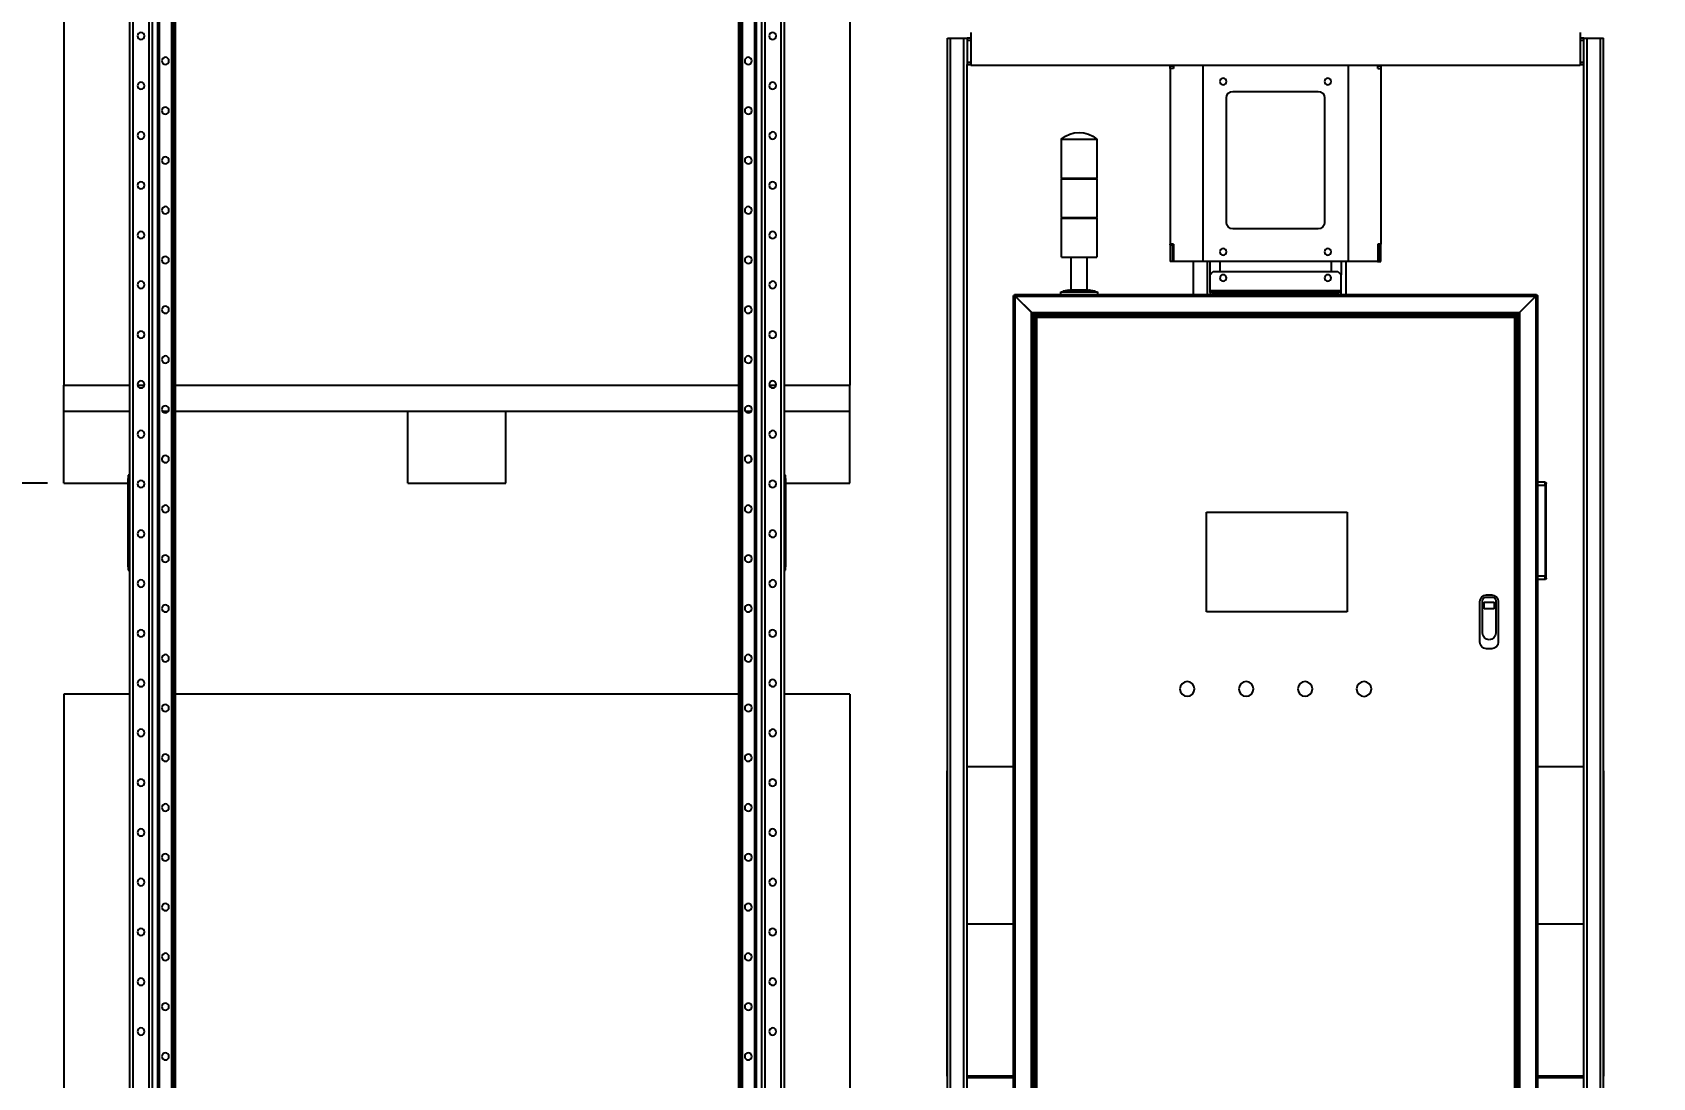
# Model space of a CAD drawing. Header units: millimetres. Extents: x 6622 to 532820, y 3370 to 359312.
# Drawn here: x 457402 to 459876, y 347620 to 349216 of the extents above; entities that cross this region are included whole.
import ezdxf

# ---------------------------------------------------------------- set-up
doc = ezdxf.new("R2010")
doc.units = ezdxf.units.MM
doc.styles.get("Standard").update_dxf_attribs({"font": 'txt', "bigfont": 'gbcbig.shx'})
doc.dimstyles.new('副本 ISO-25', dxfattribs={"dimtxt": 300, "dimasz": 200, "dimexe": 200, "dimexo": 25, "dimgap": 200, "dimtad": 1, "dimtxsty": 'Standard', "dimcen": 2.5, "dimadec": 0, "dimazin": 0, "dimtfac": 1, "dimtmove": 0, "dimatfit": 3, "dimfxl": 1, "dimarcsym": 0})

# ---------------------------------------------------------------- blocks, each defined once
blk = doc.blocks.new('A$C3E973D8C')
at = {"color": 2, "linetype": 'Continuous', "lineweight": 25}
for p, q in [((3530, 8624.1), (3530, 112.1)), ((3532.5, 8624.1), (3532.5, 112.1)), ((3535.5, 8624.1), (3535.5, 112.1)), ((3554.3, 8624.1), (3554.3, 112.1)), ((3556.9, 8624.1), (3556.9, 112.1)), ((3565.4, 8624.1), (3565.4, 112.1)), ((3570.1, 8624.1), (3570.1, 112.1)), ((3594.5, 8624.1), (3594.5, 112.1)), ((3600, 8624.1), (3600, 112.1)), ((2600, 5560.1), (2600, 112.1)), ((2605.5, 5560.1), (2605.5, 112.1)), ((2629.9, 5560.1), (2629.9, 112.1)), ((2634.6, 5560.1), (2634.6, 112.1)), ((2643.1, 5560.1), (2643.1, 112.1)), ((2645.7, 5560.1), (2645.7, 112.1)), ((2664.5, 5560.1), (2664.5, 112.1)), ((2667.5, 5560.1), (2667.5, 112.1)), ((2670, 5560.1), (2670, 112.1)), ((2500, 3629.1), (2500, 2429.1)), ((3700, 3629.1), (3700, 2429.1)), ((1349, 718.6), (1349, 2958.6)), ((1354, 2958.6), (1349, 2958.6)), ((1354, 718.6), (1354, 2958.6)), ((1374, 2958.6), (1354, 2958.6)), ((1374, 718.6), (1374, 2958.6)), ((1379, 2958.6), (1374, 2958.6)), ((1379, 2958.6), (1385, 2958.6)), ((1379, 2955.6), (1379, 2958.6)), ((1379, 2921.5), (1379, 2955.6)), ((1385, 2955.6), (1379, 2955.6)), ((1385, 2967.5), (1385, 2917.5)), ((2315, 2967.5), (2315, 2917.5)), ((2315, 2958.6), (2321, 2958.6)), ((2321, 2955.6), (2315, 2955.6)), ((2326, 2958.6), (2321, 2958.6)), ((2321, 2958.6), (2321, 2955.6)), ((2321, 2955.6), (2321, 2921.5)), ((2326, 718.6), (2326, 2958.6)), ((2346, 2958.6), (2326, 2958.6)), ((2346, 718.6), (2346, 2958.6)), ((2351, 2958.6), (2346, 2958.6)), ((2351, 718.6), (2351, 2958.6)), ((1379, 2921.5), (1385, 2921.5)), ((1379, 2918.6), (1379, 2921.5)), ((2315, 2921.5), (2321, 2921.5)), ((2321, 2921.5), (2321, 2918.6)), ((1379, 758.6), (1379, 2918.6)), ((1385, 2918.6), (1379, 2918.6)), ((2315, 2917.5), (1385, 2917.5)), ((1689, 2914.9), (1689, 2917.5)), ((1689, 2914.9), (1689, 2912.6)), ((1689, 2912.6), (1689, 2644)), ((1694, 2912.6), (1689, 2912.6)), ((1690.3, 2916), (1694, 2916)), ((1691.7, 2916), (1691.7, 2917.5)), ((1693, 2916), (1693, 2917.5)), ((1694, 2912.6), (1694, 2917.5)), ((1739, 2917.5), (1739, 2617.5)), ((1961, 2917.5), (1961, 2617.5)), ((2006, 2917.5), (2006, 2912.6)), ((2006, 2916), (2009.7, 2916)), ((2006, 2912.6), (2011, 2912.6)), ((2007, 2916), (2007, 2917.5)), ((2008.3, 2916), (2008.3, 2917.5)), ((2011, 2914.9), (2011, 2917.5)), ((2011, 2912.6), (2011, 2914.9)), ((2011, 2912.6), (2011, 2644)), ((2321, 2918.6), (2315, 2918.6)), ((2321, 758.6), (2321, 2918.6)), ((1915, 2877.5), (1785, 2877.5)), ((1775, 2867.5), (1775, 2677.5)), ((1925, 2677.5), (1925, 2867.5)), ((2123, 2804.6), (2123, 2745.1)), ((2177, 2804.6), (2123, 2804.6)), ((2177, 2745.1), (2177, 2804.6)), ((2177, 2745.1), (2123, 2745.1)), ((2123, 2744), (2123, 2685.1)), ((2177, 2744), (2123, 2744)), ((2123.5, 2745.1), (2123.5, 2744)), ((2176.5, 2744), (2176.5, 2745.1)), ((2177, 2685.1), (2177, 2744)), ((2177, 2685.1), (2123, 2685.1)), ((2123, 2684), (2123, 2624.5)), ((2177, 2684), (2123, 2684)), ((2123.5, 2685.1), (2123.5, 2684)), ((2176.5, 2684), (2176.5, 2685.1)), ((2177, 2624.5), (2177, 2684)), ((1785, 2667.5), (1915, 2667.5)), ((1689, 2644), (1694, 2644)), ((1689, 2617.5), (1689, 2644)), ((1691.7, 2617.5), (1691.7, 2644)), ((1693, 2617.5), (1693, 2644)), ((1694, 2644), (1694, 2617.7)), ((2006, 2644), (2011, 2644)), ((2006, 2644), (2006, 2617.5)), ((2007, 2642.2), (2007, 2644)), ((2007, 2619.6), (2007, 2642.2)), ((2008.3, 2643), (2008.3, 2644)), ((2011, 2643), (2008.3, 2643)), ((2011, 2643), (2011, 2644)), ((2011, 2643), (2011, 2617.5)), ((2177, 2624.5), (2123, 2624.5)), ((2138, 2624.5), (2138, 2574.6)), ((2162, 2574.6), (2162, 2624.5)), ((1691.7, 2617.5), (1689, 2617.5)), ((1693, 2617.5), (1691.7, 2617.5)), ((1694.3, 2617.5), (1693, 2617.5)), ((1694.3, 2617.5), (1739, 2617.5)), ((1739, 2617.5), (1961, 2617.5)), ((1742, 2567.6), (1742, 2617.5)), ((1750, 2617.5), (1750, 2597.6)), ((1755, 2602.5), (1750, 2597.6)), ((1750, 2573.6), (1750, 2597.6)), ((1945, 2602.5), (1755, 2602.5)), ((1765, 2617.5), (1765, 2602.5)), ((1935, 2617.5), (1935, 2602.5)), ((1950, 2597.6), (1945, 2602.5)), ((1950, 2597.6), (1950, 2617.5)), ((1950, 2573.6), (1950, 2597.6)), ((1954, 2567.6), (1954, 2617.5)), ((1961, 2617.5), (2006, 2617.5)), ((1975, 2567.6), (1975, 2617.5)), ((2005.7, 2617.5), (2011, 2617.5)), ((1950, 2573.6), (1750, 2573.6)), ((1750, 2570.6), (1750, 2573.6)), ((1950, 2570.6), (1950, 2573.6)), ((2138, 2574.6), (2134.9, 2574)), ((2162, 2574.6), (2138, 2574.6)), ((2165.1, 2574), (2162, 2574.6)), ((1450, 2565.9), (1450, 769.2)), ((1450, 2565.9), (1451.5, 2565.9)), ((1451.7, 2567.6), (1451.7, 2566)), ((2248.3, 2567.6), (1451.7, 2567.6)), ((1452.7, 2565), (1452.5, 2565)), ((1452.5, 2565), (1452.5, 2564.9)), ((1452.5, 2564.9), (1452.5, 770.2)), ((1452.5, 2564.9), (1477.5, 2539.9)), ((1477.7, 2540), (1452.7, 2565)), ((2247.3, 2565), (1452.7, 2565)), ((1750, 2567.6), (1750, 2570.6)), ((1750, 2570.6), (1755, 2570.6)), ((1755, 2570.6), (1755, 2567.6)), ((1945, 2570.6), (1755, 2570.6)), ((1945, 2567.6), (1945, 2570.6)), ((1945, 2570.6), (1950, 2570.6)), ((1950, 2570.6), (1950, 2567.6)), ((2125.1, 2572.1), (2122, 2571.5)), ((2122, 2571.5), (2122, 2567.6)), ((2178, 2571.5), (2122, 2571.5)), ((2178, 2571.5), (2174.9, 2572.1)), ((2178, 2567.6), (2178, 2571.5)), ((2247.3, 2565), (2222.3, 2540)), ((2222.5, 2539.9), (2247.5, 2564.9)), ((2247.5, 2565), (2247.3, 2565)), ((2247.5, 2564.9), (2247.5, 2565)), ((2247.5, 770.2), (2247.5, 2564.9)), ((2248.3, 2567.6), (2248.3, 2566)), ((2250, 2565.9), (2248.5, 2565.9)), ((2250, 769.2), (2250, 2565.9)), ((1477.5, 2539.9), (1477.5, 795.2)), ((2222.3, 2540), (1477.7, 2540)), ((1480, 2537.4), (1480, 797.7)), ((2211.8, 2537.6), (1480.2, 2537.6)), ((1481, 2536.4), (1481, 798.7)), ((1481, 2536.4), (1484.8, 2532.5)), ((1484, 2533.7), (1481.2, 2536.5)), ((2210.3, 2536.5), (1481.2, 2536.5)), ((1482.3, 2533.4), (1483.8, 2533.4)), ((1482.3, 801.7), (1482.3, 2533.4)), ((1484, 2535.1), (1484, 2533.5)), ((1484, 2535.1), (2211.8, 2535.1)), ((1484.8, 802.6), (1484.8, 2532.5)), ((1484.8, 2532.5), (2214.8, 2532.5)), ((2210.3, 2537.6), (2210.3, 2535.1)), ((2219.8, 2537.6), (2211.8, 2537.6)), ((2211.8, 2535.1), (2215.6, 2535.1)), ((2213.3, 2535.1), (2213.3, 2537.6)), ((2218.8, 2536.5), (2213.3, 2536.5)), ((2214.8, 2532.5), (2214.8, 802.6)), ((2215.3, 2533), (2215.2, 2533)), ((2215.3, 2533), (2215.3, 2533.3)), ((2215.3, 2532.9), (2215.3, 2533)), ((2215.3, 2533), (2215.5, 2533)), ((2215.6, 2535.1), (2215.6, 2533.5)), ((2218.8, 2536.5), (2215.7, 2533.4)), ((2217.3, 2533.4), (2215.8, 2533.4)), ((2216, 2533.4), (2219, 2536.4)), ((2217.3, 2533.4), (2217.3, 801.7)), ((2219, 798.7), (2219, 2536.4)), ((2220, 797.7), (2220, 2537.4)), ((2222.5, 795.2), (2222.5, 2539.9)), ((2500, 2389.1), (2500, 2429.1)), ((2600, 2429.1), (2500, 2429.1)), ((2623, 2429.1), (2612.4, 2429.1)), ((3530, 2429.1), (2670, 2429.1)), ((3587.6, 2429.1), (3577, 2429.1)), ((3700, 2429.1), (3600, 2429.1)), ((3700, 2389.1), (3700, 2429.1)), ((2600, 2389.1), (2500, 2389.1)), ((2500, 2279.1), (2500, 2389.1)), ((2659.6, 2389.1), (2650.6, 2389.1)), ((3530, 2389.1), (2670, 2389.1)), ((3025, 2279.1), (3025, 2389.1)), ((3175, 2389.1), (3025, 2389.1)), ((3175, 2279.1), (3175, 2389.1)), ((3549.4, 2389.1), (3540.4, 2389.1)), ((3700, 2389.1), (3600, 2389.1)), ((3700, 2279.1), (3700, 2389.1)), ((2650, 2314.3), (2650, 2317.9)), ((3550, 2314.3), (3550, 2317.9)), ((1436.5, 2134.3), (1436.5, 2278.8)), ((1438.5, 2280.8), (1450, 2280.8)), ((2598, 2279.1), (2500, 2279.1)), ((2598, 2291.6), (2600, 2291.6)), ((2598, 2286.6), (2598, 2291.6)), ((2598, 2286.6), (2598, 2151.6)), ((2600, 2286.6), (2598, 2286.6)), ((3175, 2279.1), (3025, 2279.1)), ((3600, 2291.6), (3602, 2291.6)), ((3602, 2286.6), (3600, 2286.6)), ((3602, 2291.6), (3602, 2286.6)), ((3602, 2151.6), (3602, 2286.6)), ((3700, 2279.1), (3602, 2279.1)), ((1438.5, 2275.8), (1450, 2275.8)), ((1438.5, 2275.8), (1438.5, 2137.3)), ((1740.4, 2235.1), (1740.4, 2083)), ((1955.4, 2235.1), (1740.4, 2235.1)), ((1955.4, 2083), (1955.4, 2235.1)), ((1438.5, 2137.3), (1450, 2137.3)), ((1438.5, 2132.3), (1450, 2132.3)), ((2598, 2151.6), (2600, 2151.6)), ((2598, 2146.6), (2598, 2151.6)), ((2600, 2146.6), (2598, 2146.6)), ((3600, 2151.6), (3602, 2151.6)), ((3602, 2146.6), (3600, 2146.6)), ((3602, 2151.6), (3602, 2146.6)), ((1528.8, 2105.3), (1518.8, 2105.3)), ((1527.8, 2108.6), (1519.8, 2108.6)), ((1509.8, 2098.6), (1509.8, 2036.6)), ((1513.8, 2100.3), (1513.8, 2050.3)), ((1516.3, 2097.6), (1516.3, 2087.6)), ((1531.3, 2097.6), (1516.3, 2097.6)), ((1516.3, 2087.6), (1531.3, 2087.6)), ((1531.3, 2087.6), (1531.3, 2097.6)), ((1533.8, 2050.3), (1533.8, 2100.3)), ((1537.8, 2036.6), (1537.8, 2098.6)), ((1740.4, 2083), (1955.4, 2083)), ((1519.8, 2026.6), (1527.8, 2026.6)), ((2500, 1957.1), (2500, 757.1)), ((2500, 1957.1), (2600, 1957.1)), ((2670, 1957.1), (3530, 1957.1)), ((3600, 1957.1), (3700, 1957.1)), ((3700, 1957.1), (3700, 757.1)), ((1349, 1840), (1348.5, 1840)), ((1348.5, 1606), (1348.5, 1840)), ((1450, 1846.5), (1379, 1846.5)), ((2321, 1846.5), (2250, 1846.5)), ((2351.5, 1840), (2351, 1840)), ((2351.5, 1606), (2351.5, 1840)), ((1348.5, 1374.1), (1348.5, 1606)), ((1348.5, 1606), (1349, 1606)), ((1379, 1606), (1450, 1606)), ((2250, 1606), (2321, 1606)), ((2351, 1606), (2351.5, 1606)), ((2351.5, 1374.1), (2351.5, 1606)), ((1348.5, 1374.1), (1349, 1374.1)), ((1379, 1374.1), (1450, 1374.1)), ((1379, 1372.1), (1380, 1372.1)), ((1380, 1372.1), (1380, 1374.1)), ((1450, 1372.1), (1380, 1372.1)), ((2250, 1374.1), (2321, 1374.1)), ((2320, 1372.1), (2250, 1372.1)), ((2320, 1374.1), (2320, 1372.1)), ((2321, 1372.1), (2320, 1372.1)), ((2351, 1374.1), (2351.5, 1374.1))]:
    blk.add_line(p, q, dxfattribs=at)
at = {"color": 2, "linetype": 'Continuous', "lineweight": 25, "flags": 128}
for points in [[(1450, 2565.9), (1450, 2565.9), (1450.2, 2565.8), (1450.3, 2565.7), (1450.6, 2565.6), (1450.9, 2565.5), (1451.2, 2565.4), (1451.6, 2565.2), (1452.1, 2565), (1452.5, 2564.9)], [(1451.5, 2565.9), (1451.5, 2565.9), (1451.6, 2565.8), (1451.6, 2565.7), (1451.7, 2565.6), (1451.9, 2565.5), (1452, 2565.4), (1452.2, 2565.2), (1452.3, 2565), (1452.5, 2564.9)], [(1451.5, 2565.9), (1451.5, 2565.9), (1451.6, 2565.8), (1451.7, 2565.7), (1451.8, 2565.6), (1451.9, 2565.5), (1452.1, 2565.4), (1452.3, 2565.2), (1452.5, 2565)], [(1452.7, 2565), (1452.5, 2565.5), (1452.3, 2565.9), (1452.2, 2566.3), (1452, 2566.7), (1451.9, 2567), (1451.8, 2567.2), (1451.7, 2567.4), (1451.7, 2567.5), (1451.7, 2567.6)], [(1452.7, 2565), (1452.5, 2565.2), (1452.3, 2565.4), (1452.2, 2565.5), (1452, 2565.7), (1451.9, 2565.8), (1451.8, 2565.9), (1451.7, 2566), (1451.7, 2566), (1451.7, 2566)], [(1452.5, 2565), (1452.3, 2565.2), (1452.2, 2565.4), (1452, 2565.6), (1451.9, 2565.8), (1451.8, 2565.9), (1451.7, 2566), (1451.7, 2566), (1451.7, 2566)], [(2248.3, 2567.6), (2248.3, 2567.5), (2248.2, 2567.4), (2248.2, 2567.1), (2248, 2566.8), (2247.9, 2566.4), (2247.7, 2566), (2247.5, 2565.5), (2247.3, 2565)], [(2248.3, 2566), (2248.3, 2566), (2248.2, 2566), (2248.2, 2565.9), (2248, 2565.8), (2247.9, 2565.6), (2247.7, 2565.4), (2247.5, 2565.2), (2247.3, 2565)], [(2248.3, 2566), (2248.3, 2566), (2248.3, 2566), (2248.2, 2565.9), (2248.1, 2565.8), (2248, 2565.7), (2247.9, 2565.5), (2247.8, 2565.4), (2247.6, 2565.2), (2247.5, 2565)], [(2247.5, 2564.9), (2247.9, 2565), (2248.4, 2565.2), (2248.8, 2565.4), (2249.1, 2565.5), (2249.4, 2565.6), (2249.7, 2565.7), (2249.8, 2565.8), (2250, 2565.9), (2250, 2565.9)], [(2247.5, 2564.9), (2247.7, 2565), (2247.8, 2565.2), (2248, 2565.4), (2248.1, 2565.5), (2248.3, 2565.6), (2248.4, 2565.7), (2248.4, 2565.8), (2248.5, 2565.9), (2248.5, 2565.9)], [(2247.5, 2565), (2247.7, 2565.2), (2247.9, 2565.4), (2248.1, 2565.5), (2248.2, 2565.6), (2248.3, 2565.7), (2248.4, 2565.8), (2248.5, 2565.9), (2248.5, 2565.9)], [(1477.5, 2539.9), (1478, 2539.4), (1478.5, 2538.9), (1478.9, 2538.5), (1479.3, 2538.1), (1479.6, 2537.8), (1479.8, 2537.6), (1480, 2537.4), (1480, 2537.4)], [(1480.2, 2537.6), (1480.1, 2537.6), (1480, 2537.7), (1479.8, 2538), (1479.4, 2538.3), (1479.1, 2538.7), (1478.6, 2539.1), (1478.2, 2539.6), (1477.7, 2540)], [(1480, 2537.4), (1480, 2537.4), (1480.1, 2537.3), (1480.2, 2537.2), (1480.3, 2537.1), (1480.4, 2536.9), (1480.6, 2536.8), (1480.8, 2536.6), (1481, 2536.4)], [(1481.2, 2536.5), (1481, 2536.7), (1480.8, 2536.9), (1480.6, 2537.1), (1480.5, 2537.3), (1480.3, 2537.4), (1480.3, 2537.5), (1480.2, 2537.5), (1480.2, 2537.6)], [(1484.8, 2532.5), (1484.3, 2532.7), (1483.9, 2532.9), (1483.4, 2533), (1483.1, 2533.1), (1482.7, 2533.2), (1482.5, 2533.3), (1482.4, 2533.4), (1482.3, 2533.4)], [(1484.8, 2532.5), (1484.6, 2532.7), (1484.4, 2532.9), (1484.3, 2533), (1484.1, 2533.1), (1484, 2533.2), (1483.9, 2533.3), (1483.8, 2533.4), (1483.8, 2533.4)], [(1484, 2535.1), (1484, 2535), (1484, 2534.9), (1484.1, 2534.7), (1484.2, 2534.5), (1484.3, 2534.2), (1484.4, 2533.8), (1484.5, 2533.4), (1484.7, 2533), (1484.8, 2532.5)], [(1484, 2533.5), (1484, 2533.5), (1484, 2533.5), (1484.1, 2533.4), (1484.2, 2533.3), (1484.3, 2533.2), (1484.4, 2533), (1484.5, 2532.9), (1484.7, 2532.7), (1484.8, 2532.5)], [(2214.8, 2532.5), (2215, 2533), (2215.1, 2533.4), (2215.2, 2533.8), (2215.4, 2534.2), (2215.5, 2534.5), (2215.5, 2534.7), (2215.6, 2534.9), (2215.6, 2535), (2215.6, 2535.1)], [(2217.3, 2533.4), (2217.3, 2533.4), (2217.1, 2533.3), (2216.9, 2533.2), (2216.6, 2533.1), (2216.2, 2533), (2215.8, 2532.9), (2215.3, 2532.7), (2214.8, 2532.5)], [(2215.6, 2533.5), (2215.6, 2533.5), (2215.6, 2533.5)], [(2215.8, 2533.4), (2215.8, 2533.4), (2215.7, 2533.3)], [(2219.8, 2537.6), (2219.8, 2537.5), (2219.7, 2537.5), (2219.7, 2537.4), (2219.5, 2537.3), (2219.4, 2537.1), (2219.2, 2536.9), (2219, 2536.7), (2218.8, 2536.5)], [(2219, 2536.4), (2219.2, 2536.6), (2219.4, 2536.8), (2219.6, 2536.9), (2219.7, 2537.1), (2219.8, 2537.2), (2219.9, 2537.3), (2220, 2537.4), (2220, 2537.4)], [(2222.3, 2540), (2221.8, 2539.6), (2221.4, 2539.1), (2220.9, 2538.7), (2220.6, 2538.3), (2220.2, 2538), (2220, 2537.7), (2219.9, 2537.6), (2219.8, 2537.6)], [(2220, 2537.4), (2220, 2537.4), (2220.2, 2537.5), (2220.3, 2537.7), (2220.6, 2538), (2220.9, 2538.3), (2221.3, 2538.6), (2221.6, 2539), (2222.1, 2539.4), (2222.5, 2539.9)]]:
    blk.add_lwpolyline(points, dxfattribs=at)
at = {"color": 2, "linetype": 'Continuous', "lineweight": 25}
for centre, radius in [((2617.7, 2962.1), 5.4), ((3582.3, 2962.1), 5.4), ((2655.1, 2924.1), 5.4), ((3544.9, 2924.1), 5.4), ((1770, 2892.6), 5), ((1930, 2892.6), 5), ((2617.7, 2886.1), 5.4), ((3582.3, 2886.1), 5.4), ((2655.1, 2848.1), 5.4), ((3544.9, 2848.1), 5.4), ((2617.7, 2810.1), 5.4), ((3582.3, 2810.1), 5.4), ((2655.1, 2772.1), 5.4), ((3544.9, 2772.1), 5.4), ((2617.7, 2734.1), 5.4), ((3582.3, 2734.1), 5.4), ((2655.1, 2696.1), 5.4), ((3544.9, 2696.1), 5.4), ((2617.7, 2658.1), 5.4), ((3582.3, 2658.1), 5.4), ((1770, 2632.6), 5), ((1930, 2632.6), 5), ((2655.1, 2620.1), 5.4), ((3544.9, 2620.1), 5.4), ((1770, 2592.6), 5), ((1930, 2592.6), 5), ((2617.7, 2582.1), 5.4), ((3582.3, 2582.1), 5.4), ((2655.1, 2544.1), 5.4), ((3544.9, 2544.1), 5.4), ((2617.7, 2506.1), 5.4), ((3582.3, 2506.1), 5.4), ((2655.1, 2468.1), 5.4), ((3544.9, 2468.1), 5.4), ((2617.7, 2430.1), 5.4), ((3582.3, 2430.1), 5.4), ((2655.1, 2392.1), 5.4), ((3544.9, 2392.1), 5.4), ((2617.7, 2354.1), 5.4), ((3582.3, 2354.1), 5.4), ((2655.1, 2316.1), 5.4), ((3544.9, 2316.1), 5.4), ((2617.7, 2278.1), 5.4), ((3582.3, 2278.1), 5.4), ((2655.1, 2240.1), 5.4), ((3544.9, 2240.1), 5.4), ((2617.7, 2202.1), 5.4), ((3582.3, 2202.1), 5.4), ((2655.1, 2164.1), 5.4), ((3544.9, 2164.1), 5.4), ((2617.7, 2126.1), 5.4), ((3582.3, 2126.1), 5.4), ((2655.1, 2088.1), 5.4), ((3544.9, 2088.1), 5.4), ((2617.7, 2050.1), 5.4), ((3582.3, 2050.1), 5.4), ((2655.1, 2012.1), 5.4), ((3544.9, 2012.1), 5.4), ((2617.7, 1974.1), 5.4), ((3582.3, 1974.1), 5.4), ((1714.8, 1965.1), 11.3), ((1804.8, 1965.1), 11.2), ((1894.8, 1965.1), 11.2), ((1984.8, 1965.1), 11.2), ((2655.1, 1936.1), 5.4), ((3544.9, 1936.1), 5.4), ((2617.7, 1898.1), 5.4), ((3582.3, 1898.1), 5.4), ((2655.1, 1860.1), 5.4), ((3544.9, 1860.1), 5.4), ((2617.7, 1822.1), 5.4), ((3582.3, 1822.1), 5.4), ((2655.1, 1784.1), 5.4), ((3544.9, 1784.1), 5.4), ((2617.7, 1746.1), 5.4), ((3582.3, 1746.1), 5.4), ((2655.1, 1708.1), 5.4), ((3544.9, 1708.1), 5.4), ((2617.7, 1670.1), 5.4), ((3582.3, 1670.1), 5.4), ((2655.1, 1632.1), 5.4), ((3544.9, 1632.1), 5.4), ((2617.7, 1594.1), 5.4), ((3582.3, 1594.1), 5.4), ((2655.1, 1556.1), 5.4), ((3544.9, 1556.1), 5.4), ((2617.7, 1518.1), 5.4), ((3582.3, 1518.1), 5.4), ((2655.1, 1480.1), 5.4), ((3544.9, 1480.1), 5.4), ((2617.7, 1442.1), 5.4), ((3582.3, 1442.1), 5.4), ((2655.1, 1404.1), 5.4), ((3544.9, 1404.1), 5.4)]:
    blk.add_circle(centre, radius, dxfattribs=at)
for centre, radius, start, end in [((1690.2, 2914.8), 1.25, 86.179, 175.6062), ((2009.8, 2914.8), 1.25, 4.3938, 93.821), ((1785, 2867.5), 10, 90, 180), ((1915, 2867.5), 10, 0, 90), ((2150, 2773.1), 41.5, 49.3537, 130.6463), ((1785, 2677.5), 10, 180, 270), ((1915, 2677.5), 10, 270, 0), ((2215.3, 2533), 0.5, 27.0874, 62.9126), ((1438.5, 2278.8), 2, 109.2189, 180), ((1438.5, 2134.3), 2, 180, 250.7811), ((1519.8, 2098.6), 10, 90, 180), ((1518.8, 2100.3), 5, 90, 180), ((1527.8, 2098.6), 10, 0, 90), ((1528.8, 2100.3), 5, 0, 90), ((1519.8, 2036.6), 10, 180, 270), ((1523.8, 2050.3), 10, 180, 270), ((1523.8, 2050.3), 10, 270, 0), ((1527.8, 2036.6), 10, 270, 0)]:
    blk.add_arc(centre, radius, start, end, dxfattribs=at)
for centre, major_axis, ratio, start_param, end_param in [((2008.3, 2642.2), (1.33, 0), 0.57735, 1.570796, 3.141593), ((2001.5, 2619.6), (5.5, 0), 0.57735, 5.59341, 6.283185), ((1437.7, 2275.8), (0, 5), 0.166667, 4.712389, 6.071638), ((1437.7, 2137.3), (0, 5), 0.166667, 3.35314, 4.712389)]:
    blk.add_ellipse(centre, major_axis=major_axis, ratio=ratio, start_param=start_param, end_param=end_param, dxfattribs=at)
for points, knots in [([(2125.1, 2572.1), (2125.1, 2572.1), (2125, 2572.1), (2125.6, 2572.2), (2126.7, 2572.4), (2128.2, 2572.6), (2129.9, 2572.9), (2131.6, 2573.2), (2133.1, 2573.5), (2134.3, 2573.8), (2134.9, 2574), (2134.9, 2574), (2134.9, 2574)], [0, 0, 0, 0, 0.064564, 0.169897, 0.275612, 0.382277, 0.490246, 0.599529, 0.709652, 0.819538, 0.927656, 1, 1, 1, 1]), ([(2146.4, 2573.6), (2146, 2573.5), (2145.3, 2573.3), (2144.9, 2573), (2145.1, 2572.7), (2145.8, 2572.4), (2147, 2572.2), (2148.6, 2572.1), (2150.2, 2572.1), (2151.9, 2572.2), (2153.3, 2572.3), (2154.4, 2572.5), (2155, 2572.8), (2155, 2573.1), (2154.5, 2573.4), (2153.4, 2573.7), (2151.9, 2573.9), (2150.3, 2574), (2148.6, 2574), (2147.3, 2573.8), (2146.6, 2573.7), (2146.4, 2573.6)], [0, 0, 0, 0, 0.054816, 0.109617, 0.164691, 0.219513, 0.273724, 0.32724, 0.3802, 0.432871, 0.485581, 0.538641, 0.592288, 0.646617, 0.70151, 0.756574, 0.811124, 0.864433, 0.916447, 0.968203, 1, 1, 1, 1]), ([(2165.1, 2574), (2165.1, 2574), (2165, 2574), (2165.6, 2573.8), (2166.7, 2573.6), (2168.1, 2573.3), (2169.8, 2573), (2171.5, 2572.7), (2173.1, 2572.4), (2174.2, 2572.2), (2174.9, 2572.1), (2174.9, 2572.1), (2174.9, 2572.1)], [0, 0, 0, 0, 0.062491, 0.165902, 0.270776, 0.378341, 0.487934, 0.598118, 0.707677, 0.815959, 0.922871, 1, 1, 1, 1]), ([(1438.5, 2280.8), (1438.5, 2280.8), (1438.3, 2280.8), (1438.1, 2280.7), (1437.8, 2280.7)], [0, 0, 0, 0, 0.0113767, 1, 1, 1, 1]), ([(1437.8, 2132.4), (1438.1, 2132.4), (1438.3, 2132.3), (1438.5, 2132.3), (1438.5, 2132.3)], [0, 0, 0, 0, 0.988624, 1, 1, 1, 1])]:
    blk.add_open_spline(points, degree=3, knots=knots, dxfattribs=at)
blk = doc.blocks.new('*D427')
at = {"color": 0, "lineweight": -2, "transparency": 16777216}
for p, q in [((457425, 348527.2), (455819.9, 348527.2)), ((456019.9, 348327.2), (456019.9, 347055.2)), ((457425, 346855.2), (455819.9, 346855.2))]:
    blk.add_line(p, q, dxfattribs=at)
at = {"color": 0, "transparency": 16777216}
for points in [[(455986.5, 348327.2), (456053.2, 348327.2), (456019.9, 348527.2)], [(455986.5, 347055.2), (456053.2, 347055.2), (456019.9, 346855.2)]]:
    blk.add_solid(points, dxfattribs=at)
at = {"layer": 'Defpoints', "color": 0, "transparency": 16777216}
for p in [(457450, 348527.2), (456019.9, 346855.2), (457450, 346855.2)]:
    blk.add_point(p, dxfattribs=at)
at = {"color": 0, "transparency": 16777216, "insert": (455669.9, 347691.2), "char_height": 300, "attachment_point": 5, "rotation": 90}
blk.add_mtext('1672', dxfattribs=at)
blk = doc.blocks.new('*D428')
at = {"color": 0, "lineweight": -2, "transparency": 16777216}
for p, q in [((457525, 354872.2), (451758.2, 354872.2)), ((451958.2, 354672.2), (451958.2, 346555.2)), ((458106.6, 346355.2), (451758.2, 346355.2))]:
    blk.add_line(p, q, dxfattribs=at)
at = {"color": 0, "transparency": 16777216}
for points in [[(451924.9, 354672.2), (451991.5, 354672.2), (451958.2, 354872.2)], [(451924.9, 346555.2), (451991.5, 346555.2), (451958.2, 346355.2)]]:
    blk.add_solid(points, dxfattribs=at)
at = {"layer": 'Defpoints', "color": 0, "transparency": 16777216}
for p in [(457550, 354872.2), (451958.2, 346355.2), (458131.6, 346355.2)]:
    blk.add_point(p, dxfattribs=at)
at = {"color": 0, "transparency": 16777216, "insert": (451593.3, 350613.7), "char_height": 300, "attachment_point": 5, "rotation": 90}
blk.add_mtext('(8517货架高度)', dxfattribs=at)
blk = doc.blocks.new('*D429')
at = {"color": 0, "lineweight": -2, "transparency": 16777216}
for p, q in [((457818.5, 355761.2), (450896, 355761.2)), ((451096, 355561.2), (451096, 346555.2)), ((460376.4, 346355.2), (450896, 346355.2))]:
    blk.add_line(p, q, dxfattribs=at)
at = {"color": 0, "transparency": 16777216}
for points in [[(451062.6, 355561.2), (451129.3, 355561.2), (451096, 355761.2)], [(451062.6, 346555.2), (451129.3, 346555.2), (451096, 346355.2)]]:
    blk.add_solid(points, dxfattribs=at)
at = {"layer": 'Defpoints', "color": 0, "transparency": 16777216}
for p in [(457843.5, 355761.2), (451096, 346355.2), (460401.4, 346355.2)]:
    blk.add_point(p, dxfattribs=at)
at = {"color": 0, "transparency": 16777216, "insert": (450737.7, 351058.2), "char_height": 300, "attachment_point": 5, "rotation": 90}
blk.add_mtext('(9406堆垛机总高）', dxfattribs=at)

msp = doc.modelspace()

# ---------------------------------------------------------------- block references
at = {"extrusion": (0, 0, -1), "zscale": -1}
msp.add_blockref('A$C3E973D8C', (-461150, 346248.121), dxfattribs=at)

# ---------------------------------------------------------------- dimensions: what is measured, and where the dimension line sits
at = {"color": 3}
for base, p1, p2, text, picture, middle in [((451095.95, 346355.221), (457843.479, 355761.221), (460401.39, 346355.221), '(<>堆垛机总高）', '*D429', (450737.678, 351058.221)), ((451958.187, 346355.221), (457550, 354872.221), (458131.567, 346355.221), '(<>货架高度)', '*D428', (451593.297, 350613.721))]:
    dim = msp.add_linear_dim(base=base, p1=p1, p2=p2, angle=90, text=text, dimstyle='副本 ISO-25', dxfattribs=at)
    dim.commit()
    dim.dimension.update_dxf_attribs({"geometry": picture, "text_midpoint": middle})
dim = msp.add_linear_dim(base=(456019.868, 346855.221), p1=(457450, 348527.221), p2=(457450, 346855.221), angle=90, dimstyle='副本 ISO-25', dxfattribs=at)
dim.commit()
dim.dimension.update_dxf_attribs({"geometry": '*D427', "text_midpoint": (455669.868, 347691.221)})

doc.saveas('drawing.dxf')
